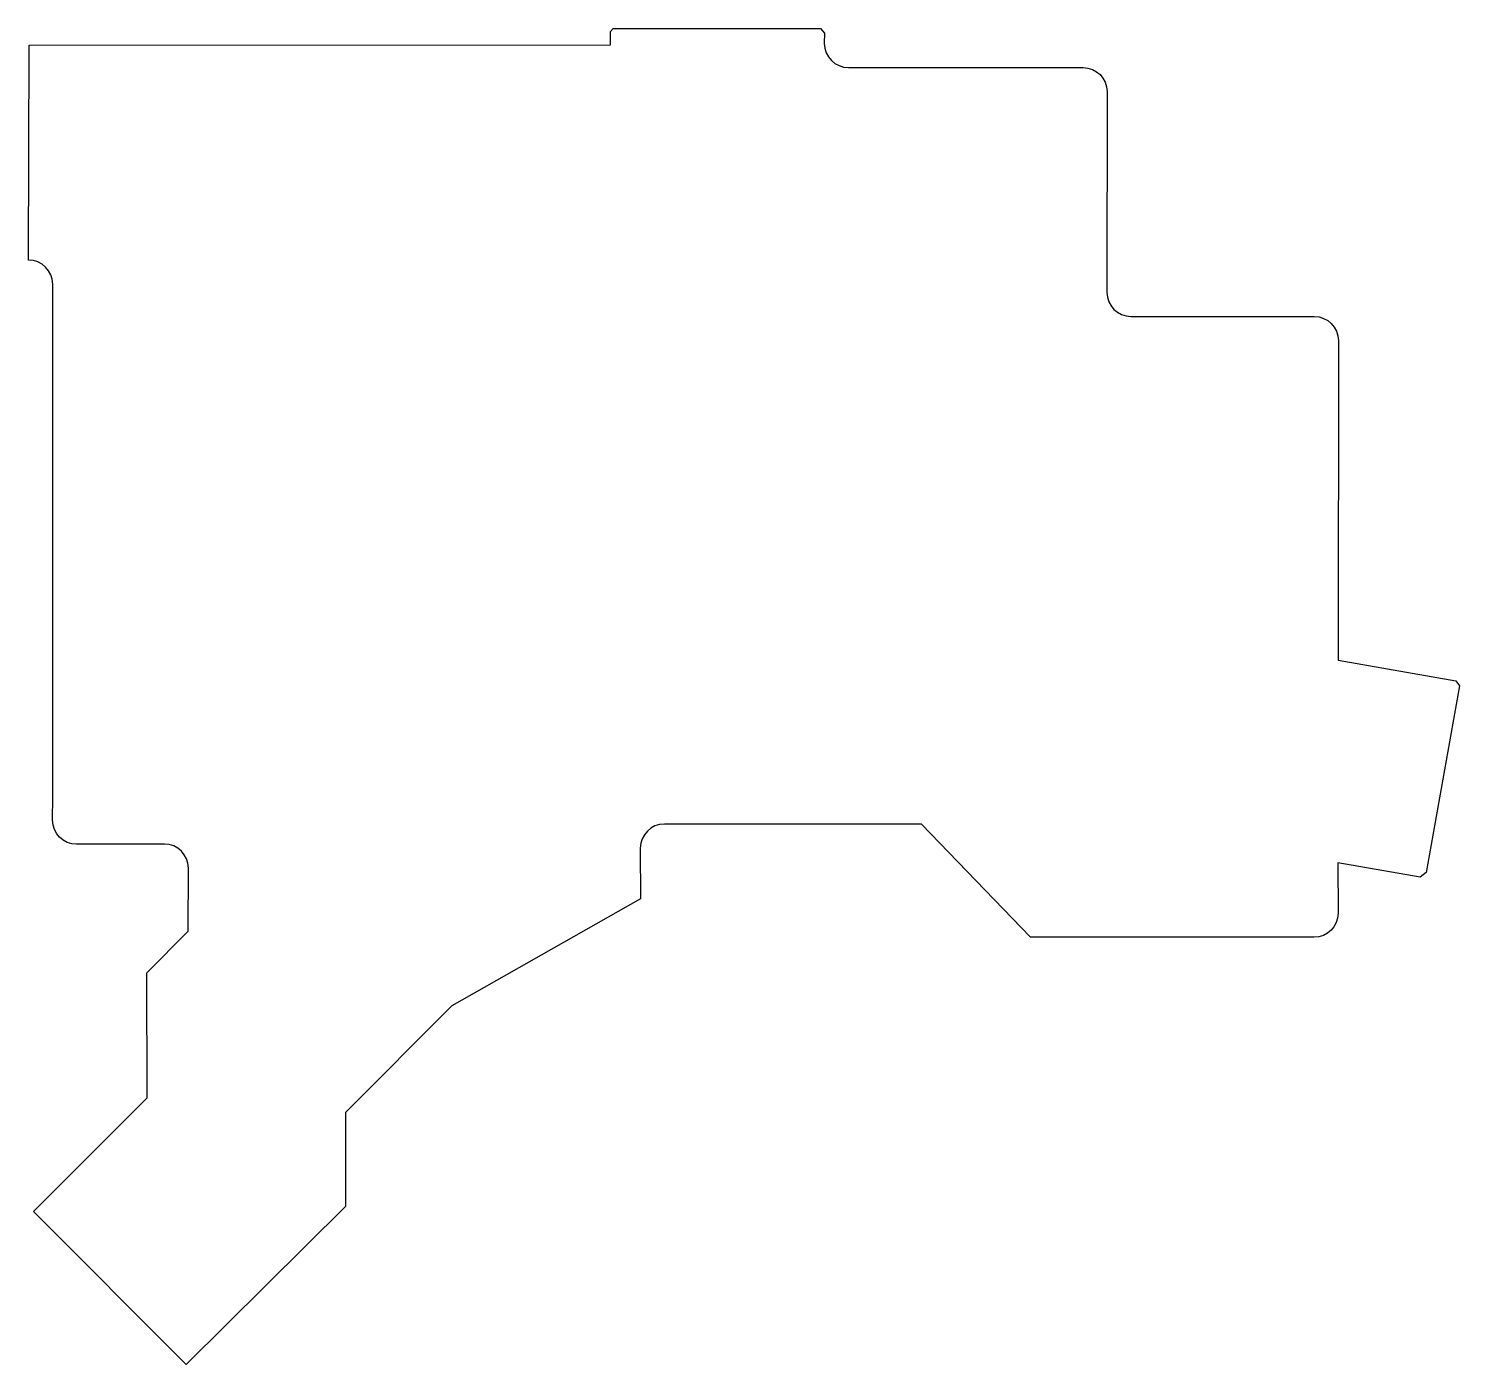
# Model space of a CAD drawing. Header units: millimetres. Extents: x 154 to 280, y 38 to 155.
import ezdxf

# ---------------------------------------------------------------- set-up
doc = ezdxf.new("R2010")
doc.units = ezdxf.units.MM
doc.layers.get('0').update_dxf_attribs({"linetype": 'CONTINUOUS'})

msp = doc.modelspace()

# ---------------------------------------------------------------- linework, layer by layer
at = {"color": 7}
for points in [[(154.4794, 134.7458), (154.5302, 153.5926), (205.4826, 153.618), (205.4886, 154.7996), (205.7235, 155.0391), (223.8711, 155.0391), (224.2286, 154.6296), (224.2196, 153.7371)], [(226.32793, 151.6289), (246.8925, 151.6193)], [(249.0007, 149.5111), (248.9849, 131.9185)], [(251.0931, 129.8103), (267.1617, 129.8007)], [(269.2699, 127.6925), (269.2463, 99.6853), (279.569, 97.8496), (279.879, 97.4296), (276.979, 81.0596), (276.449, 80.6496), (269.2393, 81.9159), (269.2443, 77.4863)], [(156.57975, 85.6397), (156.58775, 87.705), (156.61305, 93.7248), (156.613, 125.8558)], [(267.1362, 75.3781), (242.2871, 75.3861), (232.7367, 85.29205), (210.199, 85.30005)], [(208.0908, 83.1918), (208.0988, 78.7389), (191.56335, 69.379), (182.26695, 60.0064), (182.24805, 51.7833), (168.29695, 37.9338), (154.89698, 51.33075), (164.868, 61.3017), (164.8426, 72.2745), (168.4748, 75.9094), (168.4828, 81.4391)], [(166.37455, 83.5473), (158.68795, 83.5315)]]:
    msp.add_lwpolyline(points, dxfattribs=at)
for points in [[(224.2196, 153.7371), (224.21955, 152.572773), (225.16342, 151.6289), (226.32793, 151.6289)], [(246.8925, 151.6193), (248.05683, 151.6193), (249.0007, 150.675427), (249.0007, 149.5111)], [(156.5876, 132.6376), (156.5876, 133.801927), (155.64373, 134.7458), (154.4794, 134.7458)], [(156.613, 125.8558), (156.603, 128.116391), (156.5896, 130.37699), (156.5876, 132.6376)], [(248.9849, 131.9185), (248.9849, 130.754173), (249.92877, 129.8103), (251.0931, 129.8103)], [(267.1617, 129.8007), (268.32603, 129.8007), (269.2699, 128.856827), (269.2699, 127.6925)], [(158.68795, 83.5315), (157.52362, 83.5315), (156.57975, 84.47537), (156.57975, 85.6397)], [(210.199, 85.30005), (209.03467, 85.3), (208.0908, 84.35613), (208.0908, 83.1918)], [(168.4828, 81.4391), (168.48275, 82.60343), (167.53888, 83.5473), (166.37455, 83.5473)], [(269.2443, 77.4863), (269.2444, 76.32197), (268.30053, 75.3781), (267.1362, 75.3781)]]:
    msp.add_open_spline(points, degree=3, dxfattribs=at)

doc.saveas('drawing.dxf')
